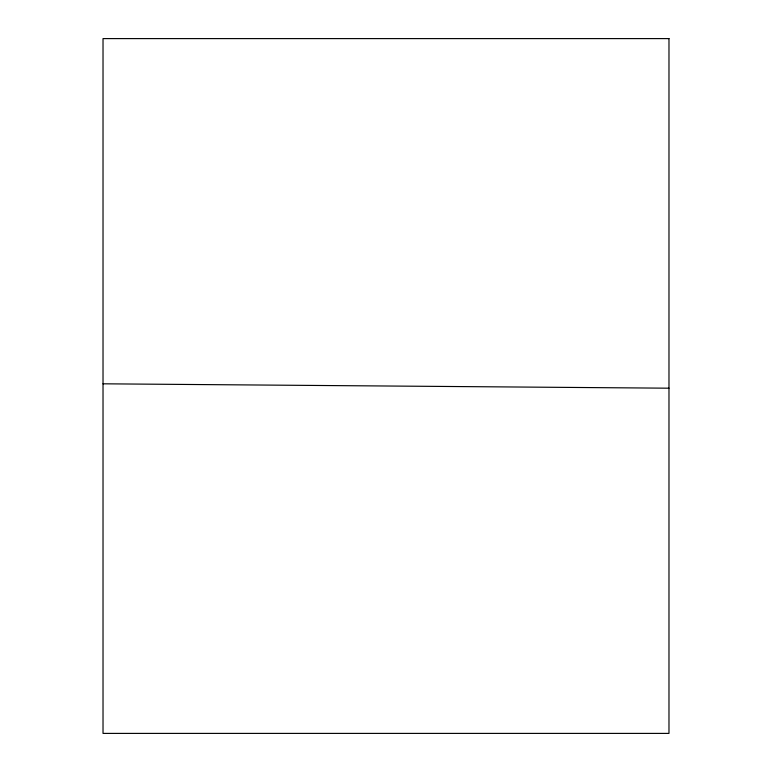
<?xml version="1.0" encoding="UTF-8"?>
<svg xmlns="http://www.w3.org/2000/svg" width="772" height="772" viewBox="0 0 772 772"><rect width="100%" height="100%" fill="white"/><g stroke="black" fill="none" stroke-linecap="round" stroke-linejoin="round"><path stroke-width="1.16" d="M103.023 383.809L668.977 388.191M668.977 38.6L103.023 38.6L103.023 733.4L668.977 733.4L668.977 38.6"/></g></svg>
